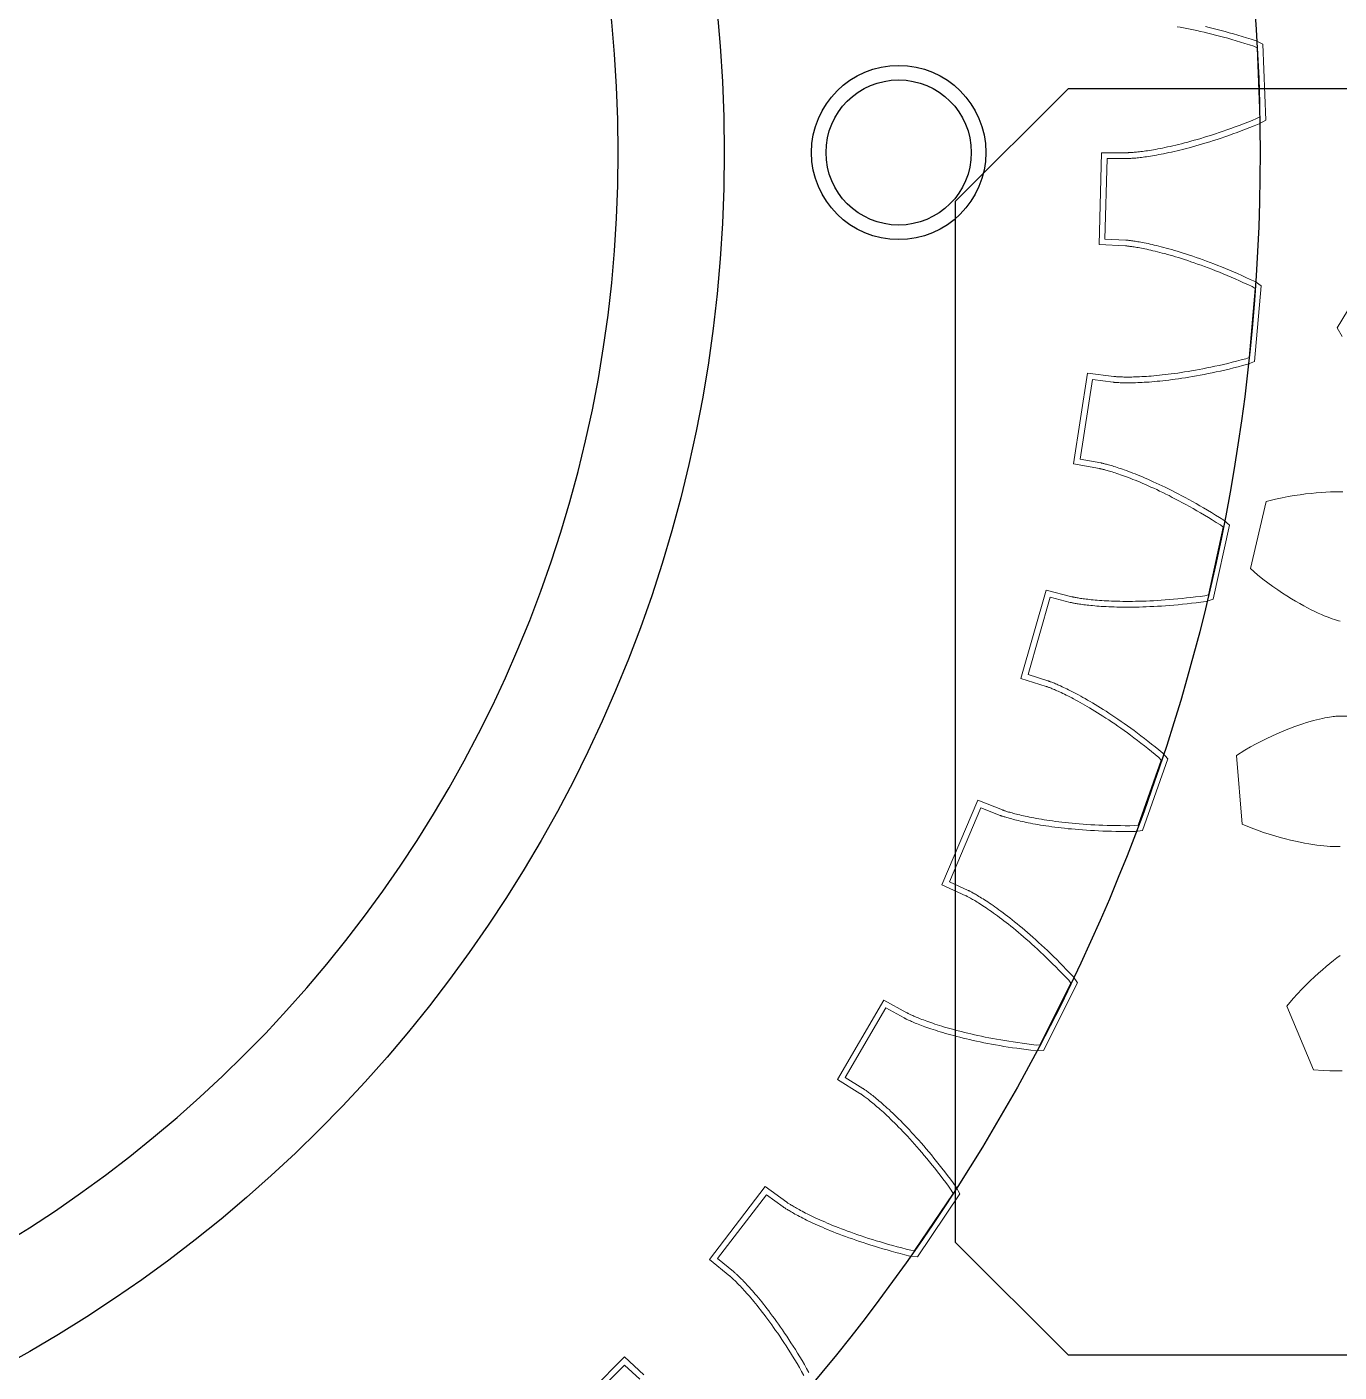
# Model space of a CAD drawing. Header units: inches. Extents: x -44 to 82, y -33 to 33.
# Drawn here: x 11.8 to 34.38, y -21 to 2.16 of the extents above; entities that cross this region are included whole.
import ezdxf

# ---------------------------------------------------------------- set-up
doc = ezdxf.new("R2010")
doc.units = ezdxf.units.IN
doc.header["$MEASUREMENT"] = 0
for name, color, linetype in [('gearMount', 6, 'Continuous'), ('gearsBot_kerf', 133, 'Continuous'), ('gearsTop', 5, 'Continuous'), ('gearsTop_kerf', 163, 'Continuous'), ('stepperMountTop_kerf', 11, 'Continuous')]:
    doc.layers.add(name, color=color, linetype=linetype)

msp = doc.modelspace()

# ---------------------------------------------------------------- linework, layer by layer
at = {"layer": 'gearMount'}
for centre, radius in [((0.001, -0.004), 33.02), ((26.8, 0), 1.5), ((26.8, 0), 1.5)]:
    msp.add_circle(centre, radius, dxfattribs=at)
at = {"layer": 'gearsBot_kerf', "lineweight": 18}
for points in [[(25.256, -21.007), (25.217, -20.937), (25.177, -20.869), (25.138, -20.803), (25.099, -20.738), (25.06, -20.675), (25.022, -20.613), (24.984, -20.553), (24.947, -20.494), (24.909, -20.437), (24.873, -20.381), (24.837, -20.327), (24.801, -20.275), (24.766, -20.224), (24.731, -20.174), (24.696, -20.126), (24.663, -20.079), (24.63, -20.034), (24.597, -19.99), (24.565, -19.947), (24.534, -19.906), (24.503, -19.867), (24.473, -19.829), (24.443, -19.792), (24.415, -19.756), (24.387, -19.722), (24.359, -19.689), (24.333, -19.658), (24.307, -19.628), (24.282, -19.599), (24.258, -19.572), (24.234, -19.545), (24.212, -19.52), (24.19, -19.497), (24.169, -19.474), (24.149, -19.453), (24.13, -19.433), (24.112, -19.414), (24.094, -19.397), (24.078, -19.381), (24.062, -19.365), (24.048, -19.351), (24.034, -19.338), (24.022, -19.327), (24.011, -19.316), (24, -19.306), (23.991, -19.298), (23.982, -19.29), (23.975, -19.284), (23.969, -19.279), (23.964, -19.274), (23.96, -19.27), (23.682, -19.045), (24.525, -17.945), (24.815, -18.155), (24.82, -18.159), (24.825, -18.163), (24.832, -18.167), (24.84, -18.172), (24.849, -18.179), (24.86, -18.186), (24.872, -18.193), (24.885, -18.201), (24.9, -18.21), (24.916, -18.22), (24.933, -18.23), (24.952, -18.241), (24.972, -18.253), (24.993, -18.265), (25.016, -18.278), (25.04, -18.291), (25.066, -18.305), (25.093, -18.32), (25.122, -18.334), (25.152, -18.35), (25.183, -18.366), (25.216, -18.382), (25.25, -18.399), (25.286, -18.416), (25.323, -18.433), (25.362, -18.451), (25.402, -18.469), (25.444, -18.488), (25.487, -18.507), (25.532, -18.526), (25.578, -18.545), (25.626, -18.565), (25.675, -18.585), (25.726, -18.605), (25.778, -18.625), (25.832, -18.646), (25.887, -18.667), (25.944, -18.687), (26.003, -18.708), (26.063, -18.729), (26.124, -18.75), (26.188, -18.771), (26.252, -18.792), (26.319, -18.813), (26.387, -18.834), (26.456, -18.855), (26.527, -18.876), (26.6, -18.897), (26.674, -18.918), (26.75, -18.938), (26.828, -18.959), (26.907, -18.979), (26.994, -19.001), (27.123, -19.014), (27.852, -17.928), (27.791, -17.814), (27.738, -17.741), (27.69, -17.676), (27.641, -17.612), (27.594, -17.549), (27.546, -17.488), (27.5, -17.429), (27.453, -17.371), (27.408, -17.315), (27.363, -17.26), (27.318, -17.206), (27.274, -17.154), (27.231, -17.103), (27.188, -17.054), (27.146, -17.007), (27.104, -16.96), (27.064, -16.915), (27.024, -16.872), (26.984, -16.83), (26.946, -16.789), (26.908, -16.75), (26.871, -16.711), (26.835, -16.675), (26.799, -16.639), (26.765, -16.605), (26.731, -16.572), (26.698, -16.541), (26.666, -16.51), (26.635, -16.481), (26.604, -16.453), (26.575, -16.427), (26.546, -16.401), (26.519, -16.377), (26.492, -16.354), (26.467, -16.332), (26.442, -16.311), (26.419, -16.292), (26.396, -16.273), (26.375, -16.256), (26.354, -16.24), (26.335, -16.224), (26.317, -16.21), (26.299, -16.197), (26.283, -16.185), (26.268, -16.174), (26.254, -16.164), (26.242, -16.154), (26.23, -16.146), (26.22, -16.139), (26.21, -16.132), (26.202, -16.127), (26.196, -16.123), (26.19, -16.119), (26.185, -16.116), (25.881, -15.927), (26.581, -14.73), (26.894, -14.902), (26.899, -14.905), (26.905, -14.908), (26.913, -14.912), (26.921, -14.916), (26.931, -14.921), (26.943, -14.926), (26.956, -14.933), (26.97, -14.939), (26.985, -14.946), (27.002, -14.954), (27.021, -14.962), (27.041, -14.97), (27.062, -14.979), (27.085, -14.989), (27.109, -14.999), (27.135, -15.009), (27.162, -15.019), (27.191, -15.03), (27.221, -15.041), (27.253, -15.053), (27.286, -15.065), (27.32, -15.077), (27.356, -15.089), (27.394, -15.102), (27.433, -15.114), (27.474, -15.127), (27.516, -15.14), (27.56, -15.153), (27.605, -15.167), (27.652, -15.18), (27.7, -15.194), (27.75, -15.207), (27.801, -15.221), (27.854, -15.234), (27.909, -15.248), (27.965, -15.261), (28.022, -15.275), (28.081, -15.288), (28.142, -15.302), (28.204, -15.315), (28.268, -15.328), (28.333, -15.341), (28.4, -15.354), (28.469, -15.366), (28.539, -15.379), (28.61, -15.391), (28.683, -15.403), (28.758, -15.414), (28.834, -15.425), (28.912, -15.436), (28.992, -15.447), (29.073, -15.457), (29.162, -15.468), (29.292, -15.465), (29.879, -14.296), (29.804, -14.19), (29.743, -14.125), (29.686, -14.066), (29.63, -14.008), (29.575, -13.953), (29.521, -13.898), (29.467, -13.845), (29.414, -13.793), (29.361, -13.743), (29.31, -13.694), (29.259, -13.647), (29.208, -13.601), (29.159, -13.556), (29.111, -13.512), (29.063, -13.47), (29.016, -13.43), (28.97, -13.39), (28.925, -13.352), (28.88, -13.315), (28.837, -13.28), (28.795, -13.245), (28.753, -13.212), (28.713, -13.18), (28.673, -13.149), (28.634, -13.12), (28.597, -13.091), (28.56, -13.064), (28.524, -13.038), (28.49, -13.013), (28.456, -12.989), (28.424, -12.967), (28.392, -12.945), (28.362, -12.924), (28.333, -12.905), (28.305, -12.886), (28.278, -12.869), (28.252, -12.852), (28.227, -12.837), (28.204, -12.822), (28.181, -12.809), (28.16, -12.796), (28.14, -12.784), (28.122, -12.773), (28.104, -12.763), (28.088, -12.754), (28.073, -12.746), (28.059, -12.738), (28.046, -12.731), (28.035, -12.726), (28.025, -12.72), (28.017, -12.716), (28.009, -12.712), (28.003, -12.709), (27.998, -12.707), (27.673, -12.558), (28.217, -11.283), (28.549, -11.414), (28.555, -11.416), (28.561, -11.419), (28.569, -11.421), (28.578, -11.425), (28.589, -11.428), (28.601, -11.432), (28.614, -11.437), (28.629, -11.441), (28.645, -11.446), (28.663, -11.452), (28.683, -11.457), (28.703, -11.463), (28.726, -11.47), (28.75, -11.476), (28.775, -11.483), (28.802, -11.49), (28.83, -11.497), (28.86, -11.504), (28.891, -11.511), (28.924, -11.519), (28.958, -11.526), (28.994, -11.534), (29.031, -11.542), (29.07, -11.549), (29.111, -11.557), (29.153, -11.565), (29.196, -11.572), (29.241, -11.58), (29.288, -11.587), (29.336, -11.595), (29.385, -11.602), (29.437, -11.609), (29.489, -11.616), (29.543, -11.623), (29.599, -11.63), (29.656, -11.636), (29.715, -11.643), (29.776, -11.648), (29.837, -11.654), (29.901, -11.659), (29.966, -11.664), (30.032, -11.669), (30.1, -11.673), (30.17, -11.677), (30.241, -11.681), (30.313, -11.684), (30.387, -11.686), (30.463, -11.688), (30.54, -11.69), (30.619, -11.691), (30.699, -11.692), (30.78, -11.692), (30.87, -11.691), (30.998, -11.672), (31.435, -10.439), (31.348, -10.343), (31.278, -10.286), (31.215, -10.234), (31.152, -10.185), (31.09, -10.136), (31.029, -10.089), (30.969, -10.043), (30.91, -9.998), (30.852, -9.955), (30.794, -9.913), (30.738, -9.872), (30.682, -9.833), (30.628, -9.795), (30.574, -9.758), (30.522, -9.722), (30.47, -9.687), (30.419, -9.654), (30.37, -9.622), (30.321, -9.591), (30.274, -9.561), (30.227, -9.532), (30.182, -9.504), (30.138, -9.478), (30.094, -9.452), (30.052, -9.428), (30.011, -9.404), (29.972, -9.382), (29.933, -9.36), (29.896, -9.34), (29.859, -9.321), (29.824, -9.302), (29.79, -9.285), (29.758, -9.268), (29.726, -9.252), (29.696, -9.237), (29.667, -9.223), (29.639, -9.21), (29.613, -9.198), (29.588, -9.186), (29.564, -9.176), (29.541, -9.166), (29.52, -9.157), (29.5, -9.148), (29.482, -9.14), (29.464, -9.133), (29.448, -9.127), (29.434, -9.121), (29.421, -9.116), (29.409, -9.112), (29.398, -9.108), (29.389, -9.104), (29.381, -9.102), (29.375, -9.1), (29.369, -9.098), (29.028, -8.991), (29.408, -7.657), (29.754, -7.746), (29.76, -7.748), (29.767, -7.749), (29.775, -7.751), (29.784, -7.753), (29.795, -7.755), (29.807, -7.758), (29.821, -7.76), (29.837, -7.763), (29.854, -7.766), (29.872, -7.769), (29.892, -7.772), (29.913, -7.776), (29.936, -7.779), (29.961, -7.782), (29.987, -7.786), (30.014, -7.789), (30.043, -7.793), (30.074, -7.796), (30.106, -7.8), (30.139, -7.803), (30.174, -7.806), (30.211, -7.809), (30.249, -7.812), (30.288, -7.815), (30.329, -7.817), (30.372, -7.82), (30.416, -7.822), (30.462, -7.824), (30.509, -7.826), (30.557, -7.827), (30.607, -7.828), (30.659, -7.829), (30.712, -7.829), (30.767, -7.829), (30.823, -7.829), (30.881, -7.828), (30.94, -7.827), (31, -7.825), (31.062, -7.823), (31.126, -7.82), (31.191, -7.817), (31.257, -7.813), (31.325, -7.809), (31.395, -7.804), (31.466, -7.799), (31.538, -7.792), (31.612, -7.786), (31.687, -7.778), (31.764, -7.77), (31.842, -7.762), (31.922, -7.752), (32.002, -7.742), (32.092, -7.73), (32.216, -7.694), (32.495, -6.417), (32.396, -6.333), (32.32, -6.285), (32.251, -6.242), (32.182, -6.2), (32.115, -6.16), (32.049, -6.12), (31.983, -6.082), (31.919, -6.045), (31.856, -6.01), (31.793, -5.975), (31.732, -5.942), (31.672, -5.91), (31.613, -5.879), (31.556, -5.849), (31.499, -5.82), (31.443, -5.792), (31.389, -5.765), (31.336, -5.74), (31.284, -5.715), (31.233, -5.691), (31.183, -5.668), (31.135, -5.647), (31.087, -5.626), (31.041, -5.606), (30.997, -5.587), (30.953, -5.569), (30.911, -5.552), (30.87, -5.535), (30.83, -5.52), (30.792, -5.505), (30.755, -5.491), (30.719, -5.478), (30.684, -5.465), (30.651, -5.454), (30.619, -5.443), (30.589, -5.433), (30.56, -5.423), (30.532, -5.414), (30.506, -5.406), (30.48, -5.398), (30.457, -5.391), (30.435, -5.385), (30.414, -5.379), (30.394, -5.373), (30.376, -5.369), (30.36, -5.364), (30.344, -5.36), (30.331, -5.357), (30.318, -5.354), (30.307, -5.352), (30.298, -5.349), (30.29, -5.348), (30.283, -5.346), (30.278, -5.345), (29.926, -5.282), (30.135, -3.911), (30.49, -3.956), (30.496, -3.957), (30.503, -3.957), (30.511, -3.958), (30.52, -3.959), (30.531, -3.96), (30.544, -3.961), (30.558, -3.962), (30.574, -3.962), (30.591, -3.963), (30.61, -3.964), (30.63, -3.965), (30.652, -3.965), (30.675, -3.966), (30.699, -3.966), (30.726, -3.966), (30.753, -3.966), (30.782, -3.966), (30.813, -3.966), (30.845, -3.965), (30.879, -3.964), (30.914, -3.963), (30.951, -3.961), (30.989, -3.959), (31.028, -3.957), (31.069, -3.955), (31.112, -3.952), (31.156, -3.948), (31.201, -3.945), (31.248, -3.94), (31.297, -3.935), (31.347, -3.93), (31.398, -3.925), (31.451, -3.918), (31.505, -3.911), (31.561, -3.904), (31.618, -3.896), (31.676, -3.887), (31.736, -3.878), (31.797, -3.868), (31.86, -3.857), (31.924, -3.846), (31.99, -3.834), (32.057, -3.821), (32.125, -3.808), (32.195, -3.794), (32.266, -3.778), (32.338, -3.763), (32.412, -3.746), (32.487, -3.728), (32.563, -3.71), (32.641, -3.69), (32.72, -3.67), (32.807, -3.647), (32.926, -3.596), (33.042, -2.294), (32.934, -2.223), (32.852, -2.185), (32.778, -2.151), (32.705, -2.118), (32.633, -2.086), (32.563, -2.055), (32.493, -2.026), (32.424, -1.997), (32.357, -1.97), (32.291, -1.944), (32.226, -1.918), (32.163, -1.894), (32.1, -1.87), (32.039, -1.848), (31.979, -1.826), (31.921, -1.806), (31.864, -1.786), (31.807, -1.767), (31.753, -1.749), (31.699, -1.732), (31.647, -1.716), (31.596, -1.7), (31.547, -1.685), (31.499, -1.671), (31.452, -1.658), (31.406, -1.646), (31.362, -1.634), (31.32, -1.623), (31.278, -1.612), (31.238, -1.602), (31.2, -1.593), (31.163, -1.585), (31.127, -1.577), (31.092, -1.569), (31.06, -1.562), (31.028, -1.556), (30.998, -1.55), (30.969, -1.545), (30.942, -1.54), (30.916, -1.536), (30.892, -1.531), (30.869, -1.528), (30.848, -1.525), (30.828, -1.522), (30.809, -1.519), (30.792, -1.517), (30.777, -1.515), (30.762, -1.513), (30.75, -1.512), (30.739, -1.511), (30.729, -1.51), (30.721, -1.509), (30.714, -1.509), (30.708, -1.508), (30.351, -1.49), (30.388, -0.104), (30.745, -0.104), (30.751, -0.104), (30.758, -0.103), (30.766, -0.103), (30.775, -0.103), (30.787, -0.102), (30.799, -0.101), (30.813, -0.1), (30.829, -0.099), (30.846, -0.098), (30.865, -0.097), (30.885, -0.095), (30.907, -0.093), (30.93, -0.09), (30.954, -0.087), (30.98, -0.084), (31.007, -0.081), (31.036, -0.077), (31.067, -0.073), (31.099, -0.068), (31.132, -0.063), (31.167, -0.057), (31.203, -0.051), (31.24, -0.044), (31.279, -0.037), (31.32, -0.03), (31.361, -0.021), (31.405, -0.012), (31.449, -0.003), (31.495, 0.007), (31.543, 0.018), (31.592, 0.029), (31.642, 0.042), (31.693, 0.054), (31.746, 0.068), (31.801, 0.082), (31.856, 0.097), (31.913, 0.113), (31.971, 0.13), (32.031, 0.148), (32.092, 0.166), (32.154, 0.185), (32.218, 0.205), (32.282, 0.226), (32.348, 0.248), (32.416, 0.271), (32.484, 0.295), (32.554, 0.32), (32.625, 0.346), (32.697, 0.373), (32.771, 0.401), (32.846, 0.43), (32.921, 0.46), (33.005, 0.493), (33.117, 0.559), (33.069, 1.866), (32.952, 1.923), (32.867, 1.95), (32.789, 1.974), (32.712, 1.998), (32.637, 2.02), (32.563, 2.042), (32.49, 2.062), (32.419, 2.082), (32.349, 2.101), (32.28, 2.119), (32.212, 2.136), (32.146, 2.152), (32.081, 2.167)], [(34.96, -2.009), (34.346, -3.022), (34.431, -3.167)], [(34.447, -5.843), (34.38, -5.842), (34.309, -5.843), (34.234, -5.845), (34.155, -5.848), (34.073, -5.853), (33.988, -5.86), (33.898, -5.869), (33.805, -5.879), (33.709, -5.892), (33.609, -5.907), (33.506, -5.924), (33.399, -5.944), (33.287, -5.967), (33.124, -6.01), (32.853, -7.164), (32.979, -7.275), (33.07, -7.346), (33.156, -7.411), (33.241, -7.472), (33.324, -7.53), (33.404, -7.585), (33.483, -7.636), (33.559, -7.683), (33.633, -7.727), (33.704, -7.768), (33.773, -7.806), (33.839, -7.841), (33.902, -7.874), (33.963, -7.903), (34.02, -7.93), (34.075, -7.954), (34.126, -7.976), (34.175, -7.996), (34.22, -8.013), (34.262, -8.028), (34.301, -8.042), (34.337, -8.053), (34.369, -8.063), (34.398, -8.071)], [(35.343, -9.705), (34.376, -9.705), (34.369, -9.705), (34.358, -9.706), (34.343, -9.707), (34.324, -9.708), (34.302, -9.71), (34.276, -9.713), (34.247, -9.717), (34.213, -9.722), (34.176, -9.728), (34.136, -9.736), (34.092, -9.745), (34.045, -9.755), (33.994, -9.767), (33.94, -9.781), (33.882, -9.797), (33.821, -9.815), (33.757, -9.836), (33.69, -9.858), (33.619, -9.883), (33.546, -9.911), (33.469, -9.941), (33.39, -9.974), (33.307, -10.01), (33.222, -10.048), (33.134, -10.09), (33.044, -10.135), (32.951, -10.184), (32.856, -10.235), (32.756, -10.292), (32.615, -10.384), (32.713, -11.564), (32.868, -11.631), (32.975, -11.67), (33.078, -11.706), (33.178, -11.738), (33.274, -11.767), (33.368, -11.794), (33.458, -11.818), (33.545, -11.84), (33.629, -11.859), (33.709, -11.876), (33.787, -11.891), (33.86, -11.904), (33.93, -11.915), (33.997, -11.925), (34.06, -11.932), (34.12, -11.939), (34.175, -11.943), (34.228, -11.947), (34.276, -11.95), (34.321, -11.951), (34.362, -11.952), (34.399, -11.952)], [(34.399, -13.826), (34.342, -13.868), (34.282, -13.914), (34.221, -13.963), (34.157, -14.015), (34.092, -14.071), (34.025, -14.13), (33.956, -14.194), (33.885, -14.261), (33.813, -14.331), (33.74, -14.406), (33.665, -14.485), (33.588, -14.569), (33.482, -14.7), (33.94, -15.793), (34.108, -15.809), (34.222, -15.812), (34.331, -15.814), (34.436, -15.814)], [(21.108, -21.863), (22.083, -20.878), (22.344, -21.122)]]:
    msp.add_lwpolyline(points, dxfattribs=at)
at = {"layer": 'gearsBot_kerf'}
msp.add_circle((26.8, 0), 1.25, dxfattribs=at)
at = {"layer": 'gearsTop', "lineweight": 18}
for points in [[(30.29, -0.004), (30.744, -0.004), (30.748, -0.004), (30.754, -0.003), (30.762, -0.003), (30.771, -0.003), (30.781, -0.002), (30.793, -0.002), (30.807, -0.001), (30.822, 0), (30.838, 0.002), (30.856, 0.003), (30.875, 0.005), (30.896, 0.007), (30.919, 0.009), (30.943, 0.012), (30.968, 0.015), (30.995, 0.018), (31.023, 0.022), (31.052, 0.026), (31.084, 0.031), (31.116, 0.036), (31.15, 0.041), (31.186, 0.047), (31.223, 0.054), (31.261, 0.061), (31.301, 0.069), (31.342, 0.077), (31.384, 0.085), (31.428, 0.095), (31.474, 0.105), (31.52, 0.115), (31.568, 0.127), (31.618, 0.139), (31.669, 0.151), (31.721, 0.165), (31.775, 0.179), (31.83, 0.194), (31.886, 0.21), (31.943, 0.226), (32.002, 0.243), (32.063, 0.262), (32.124, 0.281), (32.187, 0.301), (32.251, 0.321), (32.317, 0.343), (32.383, 0.366), (32.451, 0.389), (32.52, 0.414), (32.591, 0.44), (32.662, 0.466), (32.735, 0.494), (32.809, 0.523), (32.884, 0.553), (32.961, 0.583), (33.015, 0.615), (32.971, 1.802), (32.915, 1.83), (32.836, 1.855), (32.759, 1.879), (32.683, 1.902), (32.609, 1.924), (32.535, 1.946), (32.463, 1.966), (32.392, 1.986), (32.323, 2.004), (32.255, 2.022), (32.188, 2.039), (32.123, 2.055), (32.058, 2.07), (31.996, 2.085), (31.934, 2.098), (31.874, 2.111), (31.816, 2.124), (31.758, 2.135), (31.702, 2.146), (31.648, 2.156), (31.595, 2.166)], [(25.17, -21.056), (25.13, -20.987), (25.091, -20.92), (25.052, -20.854), (25.013, -20.79), (24.975, -20.727), (24.937, -20.666), (24.9, -20.606), (24.863, -20.548), (24.826, -20.492), (24.789, -20.437), (24.754, -20.383), (24.718, -20.331), (24.683, -20.281), (24.649, -20.232), (24.615, -20.184), (24.582, -20.138), (24.549, -20.093), (24.517, -20.05), (24.485, -20.008), (24.454, -19.967), (24.424, -19.928), (24.394, -19.891), (24.366, -19.854), (24.337, -19.819), (24.31, -19.786), (24.283, -19.754), (24.257, -19.723), (24.231, -19.693), (24.207, -19.665), (24.183, -19.638), (24.16, -19.612), (24.138, -19.588), (24.117, -19.565), (24.096, -19.543), (24.077, -19.522), (24.058, -19.503), (24.04, -19.484), (24.023, -19.467), (24.007, -19.451), (23.992, -19.437), (23.979, -19.423), (23.966, -19.411), (23.954, -19.399), (23.943, -19.389), (23.933, -19.38), (23.924, -19.372), (23.916, -19.365), (23.909, -19.359), (23.904, -19.354), (23.899, -19.35), (23.896, -19.347), (23.543, -19.062), (24.505, -17.807), (24.873, -18.074), (24.876, -18.076), (24.881, -18.08), (24.887, -18.084), (24.895, -18.089), (24.904, -18.095), (24.914, -18.101), (24.925, -18.108), (24.938, -18.116), (24.952, -18.125), (24.967, -18.134), (24.984, -18.144), (25.002, -18.155), (25.022, -18.166), (25.042, -18.178), (25.065, -18.19), (25.088, -18.203), (25.113, -18.217), (25.14, -18.231), (25.168, -18.246), (25.197, -18.261), (25.228, -18.276), (25.26, -18.292), (25.294, -18.309), (25.329, -18.325), (25.365, -18.343), (25.403, -18.36), (25.443, -18.378), (25.484, -18.396), (25.527, -18.415), (25.571, -18.434), (25.616, -18.453), (25.663, -18.473), (25.712, -18.492), (25.762, -18.512), (25.814, -18.532), (25.867, -18.552), (25.922, -18.573), (25.978, -18.593), (26.036, -18.614), (26.095, -18.634), (26.156, -18.655), (26.219, -18.676), (26.283, -18.697), (26.349, -18.718), (26.416, -18.739), (26.485, -18.759), (26.555, -18.78), (26.627, -18.801), (26.701, -18.821), (26.776, -18.842), (26.853, -18.862), (26.931, -18.882), (27.011, -18.902), (27.073, -18.908), (27.736, -17.922), (27.706, -17.867), (27.658, -17.8), (27.61, -17.735), (27.562, -17.672), (27.514, -17.61), (27.468, -17.55), (27.421, -17.491), (27.375, -17.434), (27.33, -17.378), (27.286, -17.323), (27.241, -17.27), (27.198, -17.219), (27.155, -17.169), (27.113, -17.12), (27.071, -17.073), (27.03, -17.027), (26.99, -16.983), (26.95, -16.94), (26.912, -16.898), (26.873, -16.858), (26.836, -16.819), (26.8, -16.781), (26.764, -16.745), (26.729, -16.71), (26.695, -16.677), (26.661, -16.644), (26.629, -16.613), (26.597, -16.583), (26.567, -16.555), (26.537, -16.527), (26.508, -16.501), (26.48, -16.476), (26.453, -16.452), (26.427, -16.43), (26.402, -16.408), (26.378, -16.388), (26.355, -16.369), (26.333, -16.351), (26.312, -16.334), (26.292, -16.318), (26.273, -16.303), (26.256, -16.289), (26.239, -16.277), (26.223, -16.265), (26.209, -16.254), (26.196, -16.244), (26.183, -16.236), (26.172, -16.228), (26.163, -16.221), (26.154, -16.215), (26.147, -16.21), (26.14, -16.206), (26.135, -16.203), (26.132, -16.2), (25.746, -15.961), (26.544, -14.596), (26.941, -14.814), (26.945, -14.816), (26.951, -14.819), (26.957, -14.822), (26.965, -14.826), (26.975, -14.831), (26.986, -14.836), (26.998, -14.842), (27.011, -14.848), (27.026, -14.855), (27.043, -14.862), (27.061, -14.87), (27.08, -14.878), (27.101, -14.887), (27.123, -14.896), (27.146, -14.906), (27.172, -14.916), (27.198, -14.926), (27.226, -14.937), (27.256, -14.948), (27.287, -14.959), (27.319, -14.97), (27.353, -14.982), (27.388, -14.994), (27.425, -15.007), (27.464, -15.019), (27.504, -15.032), (27.545, -15.045), (27.588, -15.058), (27.633, -15.071), (27.679, -15.084), (27.727, -15.097), (27.776, -15.111), (27.826, -15.124), (27.879, -15.137), (27.932, -15.151), (27.988, -15.164), (28.045, -15.178), (28.103, -15.191), (28.163, -15.204), (28.225, -15.217), (28.288, -15.23), (28.352, -15.243), (28.419, -15.255), (28.486, -15.268), (28.556, -15.28), (28.627, -15.292), (28.699, -15.304), (28.773, -15.315), (28.849, -15.326), (28.926, -15.337), (29.005, -15.348), (29.085, -15.358), (29.167, -15.368), (29.229, -15.366), (29.763, -14.305), (29.727, -14.254), (29.67, -14.194), (29.614, -14.135), (29.559, -14.078), (29.504, -14.023), (29.45, -13.969), (29.397, -13.916), (29.344, -13.865), (29.292, -13.815), (29.241, -13.767), (29.191, -13.72), (29.141, -13.674), (29.092, -13.63), (29.044, -13.587), (28.997, -13.546), (28.951, -13.505), (28.905, -13.466), (28.861, -13.429), (28.817, -13.392), (28.774, -13.357), (28.732, -13.323), (28.691, -13.29), (28.651, -13.259), (28.612, -13.229), (28.574, -13.2), (28.537, -13.172), (28.501, -13.145), (28.466, -13.119), (28.432, -13.095), (28.399, -13.071), (28.367, -13.049), (28.336, -13.028), (28.306, -13.007), (28.277, -12.988), (28.25, -12.97), (28.224, -12.953), (28.198, -12.937), (28.174, -12.922), (28.151, -12.907), (28.13, -12.894), (28.109, -12.882), (28.09, -12.87), (28.072, -12.86), (28.055, -12.85), (28.039, -12.841), (28.025, -12.833), (28.011, -12.826), (28, -12.82), (27.989, -12.814), (27.98, -12.809), (27.972, -12.805), (27.965, -12.802), (27.96, -12.799), (27.955, -12.797), (27.543, -12.608), (28.163, -11.154), (28.585, -11.321), (28.589, -11.322), (28.595, -11.325), (28.602, -11.327), (28.61, -11.33), (28.62, -11.333), (28.632, -11.337), (28.645, -11.341), (28.659, -11.346), (28.675, -11.351), (28.692, -11.356), (28.711, -11.361), (28.731, -11.367), (28.752, -11.373), (28.775, -11.38), (28.8, -11.386), (28.826, -11.393), (28.854, -11.4), (28.883, -11.407), (28.914, -11.414), (28.946, -11.421), (28.979, -11.429), (29.015, -11.436), (29.051, -11.444), (29.089, -11.451), (29.129, -11.459), (29.17, -11.466), (29.213, -11.474), (29.258, -11.481), (29.303, -11.489), (29.351, -11.496), (29.4, -11.503), (29.45, -11.51), (29.502, -11.517), (29.556, -11.524), (29.611, -11.531), (29.667, -11.537), (29.725, -11.543), (29.785, -11.549), (29.846, -11.554), (29.909, -11.56), (29.973, -11.565), (30.039, -11.569), (30.106, -11.574), (30.175, -11.577), (30.245, -11.581), (30.317, -11.584), (30.39, -11.586), (30.465, -11.588), (30.542, -11.59), (30.62, -11.591), (30.699, -11.592), (30.78, -11.592), (30.862, -11.591), (30.924, -11.582), (31.321, -10.462), (31.278, -10.416), (31.215, -10.363), (31.152, -10.312), (31.09, -10.263), (31.029, -10.215), (30.968, -10.168), (30.909, -10.122), (30.85, -10.078), (30.792, -10.035), (30.736, -9.994), (30.68, -9.953), (30.625, -9.914), (30.571, -9.877), (30.518, -9.84), (30.466, -9.805), (30.415, -9.771), (30.365, -9.738), (30.316, -9.706), (30.268, -9.675), (30.221, -9.646), (30.175, -9.617), (30.13, -9.59), (30.086, -9.564), (30.044, -9.538), (30.002, -9.514), (29.962, -9.491), (29.923, -9.469), (29.885, -9.448), (29.848, -9.428), (29.812, -9.409), (29.778, -9.391), (29.745, -9.374), (29.713, -9.357), (29.682, -9.342), (29.652, -9.327), (29.624, -9.314), (29.597, -9.301), (29.571, -9.289), (29.547, -9.277), (29.523, -9.267), (29.501, -9.257), (29.481, -9.248), (29.461, -9.24), (29.444, -9.233), (29.427, -9.226), (29.412, -9.22), (29.398, -9.214), (29.385, -9.21), (29.374, -9.205), (29.364, -9.202), (29.356, -9.199), (29.348, -9.196), (29.343, -9.194), (29.339, -9.193), (28.905, -9.057), (29.338, -7.536), (29.778, -7.649), (29.783, -7.65), (29.788, -7.651), (29.796, -7.653), (29.804, -7.655), (29.815, -7.657), (29.826, -7.659), (29.84, -7.662), (29.854, -7.665), (29.871, -7.667), (29.888, -7.67), (29.908, -7.674), (29.928, -7.677), (29.951, -7.68), (29.974, -7.683), (30, -7.687), (30.026, -7.69), (30.055, -7.694), (30.084, -7.697), (30.116, -7.7), (30.148, -7.703), (30.183, -7.706), (30.219, -7.709), (30.256, -7.712), (30.295, -7.715), (30.335, -7.718), (30.377, -7.72), (30.42, -7.722), (30.465, -7.724), (30.512, -7.726), (30.56, -7.727), (30.609, -7.728), (30.66, -7.729), (30.712, -7.729), (30.766, -7.729), (30.822, -7.729), (30.879, -7.728), (30.937, -7.727), (30.997, -7.725), (31.058, -7.723), (31.121, -7.72), (31.186, -7.717), (31.252, -7.713), (31.319, -7.709), (31.388, -7.704), (31.458, -7.699), (31.529, -7.693), (31.603, -7.686), (31.677, -7.679), (31.753, -7.671), (31.83, -7.662), (31.909, -7.653), (31.99, -7.643), (32.071, -7.632), (32.131, -7.615), (32.384, -6.454), (32.337, -6.413), (32.267, -6.37), (32.198, -6.327), (32.131, -6.286), (32.064, -6.245), (31.998, -6.207), (31.933, -6.169), (31.87, -6.132), (31.807, -6.097), (31.745, -6.063), (31.685, -6.03), (31.625, -5.998), (31.567, -5.967), (31.51, -5.938), (31.454, -5.909), (31.399, -5.882), (31.345, -5.855), (31.292, -5.83), (31.241, -5.805), (31.191, -5.782), (31.142, -5.76), (31.094, -5.738), (31.047, -5.718), (31.002, -5.698), (30.958, -5.679), (30.915, -5.661), (30.873, -5.644), (30.833, -5.628), (30.794, -5.613), (30.756, -5.598), (30.72, -5.585), (30.685, -5.572), (30.651, -5.56), (30.618, -5.548), (30.587, -5.537), (30.557, -5.527), (30.529, -5.518), (30.502, -5.509), (30.476, -5.501), (30.452, -5.494), (30.429, -5.487), (30.407, -5.481), (30.387, -5.475), (30.368, -5.47), (30.351, -5.465), (30.335, -5.461), (30.32, -5.457), (30.307, -5.454), (30.295, -5.451), (30.285, -5.449), (30.276, -5.447), (30.269, -5.446), (30.263, -5.444), (30.259, -5.443), (29.812, -5.363), (30.051, -3.8), (30.502, -3.857), (30.506, -3.857), (30.512, -3.858), (30.519, -3.858), (30.528, -3.859), (30.539, -3.86), (30.551, -3.861), (30.564, -3.862), (30.579, -3.863), (30.596, -3.863), (30.614, -3.864), (30.633, -3.865), (30.654, -3.865), (30.677, -3.866), (30.701, -3.866), (30.726, -3.866), (30.753, -3.866), (30.781, -3.866), (30.811, -3.866), (30.843, -3.865), (30.876, -3.864), (30.91, -3.863), (30.946, -3.861), (30.984, -3.86), (31.022, -3.857), (31.063, -3.855), (31.105, -3.852), (31.148, -3.849), (31.193, -3.845), (31.239, -3.841), (31.287, -3.836), (31.336, -3.831), (31.386, -3.825), (31.439, -3.819), (31.492, -3.812), (31.547, -3.805), (31.603, -3.797), (31.661, -3.788), (31.72, -3.779), (31.781, -3.769), (31.843, -3.759), (31.907, -3.748), (31.971, -3.736), (32.038, -3.723), (32.105, -3.71), (32.174, -3.696), (32.244, -3.681), (32.316, -3.665), (32.389, -3.648), (32.464, -3.631), (32.539, -3.613), (32.616, -3.593), (32.695, -3.573), (32.774, -3.552), (32.832, -3.528), (32.937, -2.344), (32.885, -2.31), (32.811, -2.275), (32.737, -2.242), (32.665, -2.209), (32.593, -2.178), (32.523, -2.147), (32.454, -2.118), (32.386, -2.09), (32.32, -2.063), (32.254, -2.037), (32.19, -2.011), (32.127, -1.987), (32.066, -1.964), (32.005, -1.942), (31.946, -1.921), (31.888, -1.9), (31.831, -1.881), (31.776, -1.862), (31.722, -1.844), (31.669, -1.827), (31.618, -1.811), (31.567, -1.796), (31.519, -1.781), (31.471, -1.768), (31.425, -1.755), (31.38, -1.742), (31.337, -1.731), (31.295, -1.72), (31.254, -1.709), (31.215, -1.7), (31.177, -1.691), (31.14, -1.682), (31.105, -1.674), (31.072, -1.667), (31.039, -1.66), (31.009, -1.654), (30.979, -1.648), (30.951, -1.643), (30.925, -1.638), (30.9, -1.634), (30.876, -1.63), (30.854, -1.627), (30.833, -1.624), (30.814, -1.621), (30.796, -1.618), (30.78, -1.616), (30.765, -1.614), (30.751, -1.613), (30.739, -1.612), (30.729, -1.61), (30.72, -1.61), (30.713, -1.609), (30.707, -1.609), (30.702, -1.608), (30.249, -1.584), (30.29, -0.004)], [(20.969, -21.862), (22.081, -20.738), (22.412, -21.049)]]:
    msp.add_lwpolyline(points, dxfattribs=at)
at = {"layer": 'gearsTop'}
for centre, radius in [((0, 0), 23.8), ((26.8, 0), 1.5)]:
    msp.add_circle(centre, radius, dxfattribs=at)
at = {"layer": 'gearsTop_kerf', "lineweight": 18}
for points in [[(25.256, -21.007), (25.217, -20.937), (25.177, -20.869), (25.138, -20.803), (25.099, -20.738), (25.06, -20.675), (25.022, -20.613), (24.984, -20.553), (24.947, -20.494), (24.909, -20.437), (24.873, -20.381), (24.837, -20.327), (24.801, -20.275), (24.766, -20.224), (24.731, -20.174), (24.696, -20.126), (24.663, -20.079), (24.63, -20.034), (24.597, -19.99), (24.565, -19.947), (24.534, -19.906), (24.503, -19.867), (24.473, -19.829), (24.443, -19.792), (24.415, -19.756), (24.387, -19.722), (24.359, -19.689), (24.333, -19.658), (24.307, -19.628), (24.282, -19.599), (24.258, -19.572), (24.234, -19.545), (24.212, -19.52), (24.19, -19.497), (24.169, -19.474), (24.149, -19.453), (24.13, -19.433), (24.112, -19.414), (24.094, -19.397), (24.078, -19.381), (24.062, -19.365), (24.048, -19.351), (24.034, -19.338), (24.022, -19.327), (24.011, -19.316), (24, -19.306), (23.991, -19.298), (23.982, -19.29), (23.975, -19.284), (23.969, -19.279), (23.964, -19.274), (23.96, -19.27), (23.682, -19.045), (24.525, -17.945), (24.815, -18.155), (24.82, -18.159), (24.825, -18.163), (24.832, -18.167), (24.84, -18.172), (24.849, -18.179), (24.86, -18.186), (24.872, -18.193), (24.885, -18.201), (24.9, -18.21), (24.916, -18.22), (24.933, -18.23), (24.952, -18.241), (24.972, -18.253), (24.993, -18.265), (25.016, -18.278), (25.04, -18.291), (25.066, -18.305), (25.093, -18.32), (25.122, -18.334), (25.152, -18.35), (25.183, -18.366), (25.216, -18.382), (25.25, -18.399), (25.286, -18.416), (25.323, -18.433), (25.362, -18.451), (25.402, -18.469), (25.444, -18.488), (25.487, -18.507), (25.532, -18.526), (25.578, -18.545), (25.626, -18.565), (25.675, -18.585), (25.726, -18.605), (25.778, -18.625), (25.832, -18.646), (25.887, -18.667), (25.944, -18.687), (26.003, -18.708), (26.063, -18.729), (26.124, -18.75), (26.188, -18.771), (26.252, -18.792), (26.319, -18.813), (26.387, -18.834), (26.456, -18.855), (26.527, -18.876), (26.6, -18.897), (26.674, -18.918), (26.75, -18.938), (26.828, -18.959), (26.907, -18.979), (26.994, -19.001), (27.123, -19.014), (27.852, -17.928), (27.791, -17.814), (27.738, -17.741), (27.69, -17.676), (27.641, -17.612), (27.594, -17.549), (27.546, -17.488), (27.5, -17.429), (27.453, -17.371), (27.408, -17.315), (27.363, -17.26), (27.318, -17.206), (27.274, -17.154), (27.231, -17.103), (27.188, -17.054), (27.146, -17.007), (27.104, -16.96), (27.064, -16.915), (27.024, -16.872), (26.984, -16.83), (26.946, -16.789), (26.908, -16.75), (26.871, -16.711), (26.835, -16.675), (26.799, -16.639), (26.765, -16.605), (26.731, -16.572), (26.698, -16.541), (26.666, -16.51), (26.635, -16.481), (26.604, -16.453), (26.575, -16.427), (26.546, -16.401), (26.519, -16.377), (26.492, -16.354), (26.467, -16.332), (26.442, -16.311), (26.419, -16.292), (26.396, -16.273), (26.375, -16.256), (26.354, -16.24), (26.335, -16.224), (26.317, -16.21), (26.299, -16.197), (26.283, -16.185), (26.268, -16.174), (26.254, -16.164), (26.242, -16.154), (26.23, -16.146), (26.22, -16.139), (26.21, -16.132), (26.202, -16.127), (26.196, -16.123), (26.19, -16.119), (26.185, -16.116), (25.881, -15.927), (26.581, -14.73), (26.894, -14.902), (26.899, -14.905), (26.905, -14.908), (26.913, -14.912), (26.921, -14.916), (26.931, -14.921), (26.943, -14.926), (26.956, -14.933), (26.97, -14.939), (26.985, -14.946), (27.002, -14.954), (27.021, -14.962), (27.041, -14.97), (27.062, -14.979), (27.085, -14.989), (27.109, -14.999), (27.135, -15.009), (27.162, -15.019), (27.191, -15.03), (27.221, -15.041), (27.253, -15.053), (27.286, -15.065), (27.32, -15.077), (27.356, -15.089), (27.394, -15.102), (27.433, -15.114), (27.474, -15.127), (27.516, -15.14), (27.56, -15.153), (27.605, -15.167), (27.652, -15.18), (27.7, -15.194), (27.75, -15.207), (27.801, -15.221), (27.854, -15.234), (27.909, -15.248), (27.965, -15.261), (28.022, -15.275), (28.081, -15.288), (28.142, -15.302), (28.204, -15.315), (28.268, -15.328), (28.333, -15.341), (28.4, -15.354), (28.469, -15.366), (28.539, -15.379), (28.61, -15.391), (28.683, -15.403), (28.758, -15.414), (28.834, -15.425), (28.912, -15.436), (28.992, -15.447), (29.073, -15.457), (29.162, -15.468), (29.292, -15.465), (29.879, -14.296), (29.804, -14.19), (29.743, -14.125), (29.686, -14.066), (29.63, -14.008), (29.575, -13.953), (29.521, -13.898), (29.467, -13.845), (29.414, -13.793), (29.361, -13.743), (29.31, -13.694), (29.259, -13.647), (29.208, -13.601), (29.159, -13.556), (29.111, -13.512), (29.063, -13.47), (29.016, -13.43), (28.97, -13.39), (28.925, -13.352), (28.88, -13.315), (28.837, -13.28), (28.795, -13.245), (28.753, -13.212), (28.713, -13.18), (28.673, -13.149), (28.634, -13.12), (28.597, -13.091), (28.56, -13.064), (28.524, -13.038), (28.49, -13.013), (28.456, -12.989), (28.424, -12.967), (28.392, -12.945), (28.362, -12.924), (28.333, -12.905), (28.305, -12.886), (28.278, -12.869), (28.252, -12.852), (28.227, -12.837), (28.204, -12.822), (28.181, -12.809), (28.16, -12.796), (28.14, -12.784), (28.122, -12.773), (28.104, -12.763), (28.088, -12.754), (28.073, -12.746), (28.059, -12.738), (28.046, -12.731), (28.035, -12.726), (28.025, -12.72), (28.017, -12.716), (28.009, -12.712), (28.003, -12.709), (27.998, -12.707), (27.673, -12.558), (28.217, -11.283), (28.549, -11.414), (28.555, -11.416), (28.561, -11.419), (28.569, -11.421), (28.578, -11.425), (28.589, -11.428), (28.601, -11.432), (28.614, -11.437), (28.629, -11.441), (28.645, -11.446), (28.663, -11.452), (28.683, -11.457), (28.703, -11.463), (28.726, -11.47), (28.75, -11.476), (28.775, -11.483), (28.802, -11.49), (28.83, -11.497), (28.86, -11.504), (28.891, -11.511), (28.924, -11.519), (28.958, -11.526), (28.994, -11.534), (29.031, -11.542), (29.07, -11.549), (29.111, -11.557), (29.153, -11.565), (29.196, -11.572), (29.241, -11.58), (29.288, -11.587), (29.336, -11.595), (29.385, -11.602), (29.437, -11.609), (29.489, -11.616), (29.543, -11.623), (29.599, -11.63), (29.656, -11.636), (29.715, -11.643), (29.776, -11.648), (29.837, -11.654), (29.901, -11.659), (29.966, -11.664), (30.032, -11.669), (30.1, -11.673), (30.17, -11.677), (30.241, -11.681), (30.313, -11.684), (30.387, -11.686), (30.463, -11.688), (30.54, -11.69), (30.619, -11.691), (30.699, -11.692), (30.78, -11.692), (30.87, -11.691), (30.998, -11.672), (31.435, -10.439), (31.348, -10.343), (31.278, -10.286), (31.215, -10.234), (31.152, -10.185), (31.09, -10.136), (31.029, -10.089), (30.969, -10.043), (30.91, -9.998), (30.852, -9.955), (30.794, -9.913), (30.738, -9.872), (30.682, -9.833), (30.628, -9.795), (30.574, -9.758), (30.522, -9.722), (30.47, -9.687), (30.419, -9.654), (30.37, -9.622), (30.321, -9.591), (30.274, -9.561), (30.227, -9.532), (30.182, -9.504), (30.138, -9.478), (30.094, -9.452), (30.052, -9.428), (30.011, -9.404), (29.972, -9.382), (29.933, -9.36), (29.896, -9.34), (29.859, -9.321), (29.824, -9.302), (29.79, -9.285), (29.758, -9.268), (29.726, -9.252), (29.696, -9.237), (29.667, -9.223), (29.639, -9.21), (29.613, -9.198), (29.588, -9.186), (29.564, -9.176), (29.541, -9.166), (29.52, -9.157), (29.5, -9.148), (29.482, -9.14), (29.464, -9.133), (29.448, -9.127), (29.434, -9.121), (29.421, -9.116), (29.409, -9.112), (29.398, -9.108), (29.389, -9.104), (29.381, -9.102), (29.375, -9.1), (29.369, -9.098), (29.028, -8.991), (29.408, -7.657), (29.754, -7.746), (29.76, -7.748), (29.767, -7.749), (29.775, -7.751), (29.784, -7.753), (29.795, -7.755), (29.807, -7.758), (29.821, -7.76), (29.837, -7.763), (29.854, -7.766), (29.872, -7.769), (29.892, -7.772), (29.913, -7.776), (29.936, -7.779), (29.961, -7.782), (29.987, -7.786), (30.014, -7.789), (30.043, -7.793), (30.074, -7.796), (30.106, -7.8), (30.139, -7.803), (30.174, -7.806), (30.211, -7.809), (30.249, -7.812), (30.288, -7.815), (30.329, -7.817), (30.372, -7.82), (30.416, -7.822), (30.462, -7.824), (30.509, -7.826), (30.557, -7.827), (30.607, -7.828), (30.659, -7.829), (30.712, -7.829), (30.767, -7.829), (30.823, -7.829), (30.881, -7.828), (30.94, -7.827), (31, -7.825), (31.062, -7.823), (31.126, -7.82), (31.191, -7.817), (31.257, -7.813), (31.325, -7.809), (31.395, -7.804), (31.466, -7.799), (31.538, -7.792), (31.612, -7.786), (31.687, -7.778), (31.764, -7.77), (31.842, -7.762), (31.922, -7.752), (32.002, -7.742), (32.092, -7.73), (32.216, -7.694), (32.495, -6.417), (32.396, -6.333), (32.32, -6.285), (32.251, -6.242), (32.182, -6.2), (32.115, -6.16), (32.049, -6.12), (31.983, -6.082), (31.919, -6.045), (31.856, -6.01), (31.793, -5.975), (31.732, -5.942), (31.672, -5.91), (31.613, -5.879), (31.556, -5.849), (31.499, -5.82), (31.443, -5.792), (31.389, -5.765), (31.336, -5.74), (31.284, -5.715), (31.233, -5.691), (31.183, -5.668), (31.135, -5.647), (31.087, -5.626), (31.041, -5.606), (30.997, -5.587), (30.953, -5.569), (30.911, -5.552), (30.87, -5.535), (30.83, -5.52), (30.792, -5.505), (30.755, -5.491), (30.719, -5.478), (30.684, -5.465), (30.651, -5.454), (30.619, -5.443), (30.589, -5.433), (30.56, -5.423), (30.532, -5.414), (30.506, -5.406), (30.48, -5.398), (30.457, -5.391), (30.435, -5.385), (30.414, -5.379), (30.394, -5.373), (30.376, -5.369), (30.36, -5.364), (30.344, -5.36), (30.331, -5.357), (30.318, -5.354), (30.307, -5.352), (30.298, -5.349), (30.29, -5.348), (30.283, -5.346), (30.278, -5.345), (29.926, -5.282), (30.135, -3.911), (30.49, -3.956), (30.496, -3.957), (30.503, -3.957), (30.511, -3.958), (30.52, -3.959), (30.531, -3.96), (30.544, -3.961), (30.558, -3.962), (30.574, -3.962), (30.591, -3.963), (30.61, -3.964), (30.63, -3.965), (30.652, -3.965), (30.675, -3.966), (30.699, -3.966), (30.726, -3.966), (30.753, -3.966), (30.782, -3.966), (30.813, -3.966), (30.845, -3.965), (30.879, -3.964), (30.914, -3.963), (30.951, -3.961), (30.989, -3.959), (31.028, -3.957), (31.069, -3.955), (31.112, -3.952), (31.156, -3.948), (31.201, -3.945), (31.248, -3.94), (31.297, -3.935), (31.347, -3.93), (31.398, -3.925), (31.451, -3.918), (31.505, -3.911), (31.561, -3.904), (31.618, -3.896), (31.676, -3.887), (31.736, -3.878), (31.797, -3.868), (31.86, -3.857), (31.924, -3.846), (31.99, -3.834), (32.057, -3.821), (32.125, -3.808), (32.195, -3.794), (32.266, -3.778), (32.338, -3.763), (32.412, -3.746), (32.487, -3.728), (32.563, -3.71), (32.641, -3.69), (32.72, -3.67), (32.807, -3.647), (32.926, -3.596), (33.042, -2.294), (32.934, -2.223), (32.852, -2.185), (32.778, -2.151), (32.705, -2.118), (32.633, -2.086), (32.563, -2.055), (32.493, -2.026), (32.424, -1.997), (32.357, -1.97), (32.291, -1.944), (32.226, -1.918), (32.163, -1.894), (32.1, -1.87), (32.039, -1.848), (31.979, -1.826), (31.921, -1.806), (31.864, -1.786), (31.807, -1.767), (31.753, -1.749), (31.699, -1.732), (31.647, -1.716), (31.596, -1.7), (31.547, -1.685), (31.499, -1.671), (31.452, -1.658), (31.406, -1.646), (31.362, -1.634), (31.32, -1.623), (31.278, -1.612), (31.238, -1.602), (31.2, -1.593), (31.163, -1.585), (31.127, -1.577), (31.092, -1.569), (31.06, -1.562), (31.028, -1.556), (30.998, -1.55), (30.969, -1.545), (30.942, -1.54), (30.916, -1.536), (30.892, -1.531), (30.869, -1.528), (30.848, -1.525), (30.828, -1.522), (30.809, -1.519), (30.792, -1.517), (30.777, -1.515), (30.762, -1.513), (30.75, -1.512), (30.739, -1.511), (30.729, -1.51), (30.721, -1.509), (30.714, -1.509), (30.708, -1.508), (30.351, -1.49), (30.388, -0.104), (30.745, -0.104), (30.751, -0.104), (30.758, -0.103), (30.766, -0.103), (30.775, -0.103), (30.787, -0.102), (30.799, -0.101), (30.813, -0.1), (30.829, -0.099), (30.846, -0.098), (30.865, -0.097), (30.885, -0.095), (30.907, -0.093), (30.93, -0.09), (30.954, -0.087), (30.98, -0.084), (31.007, -0.081), (31.036, -0.077), (31.067, -0.073), (31.099, -0.068), (31.132, -0.063), (31.167, -0.057), (31.203, -0.051), (31.24, -0.044), (31.279, -0.037), (31.32, -0.03), (31.361, -0.021), (31.405, -0.012), (31.449, -0.003), (31.495, 0.007), (31.543, 0.018), (31.592, 0.029), (31.642, 0.042), (31.693, 0.054), (31.746, 0.068), (31.801, 0.082), (31.856, 0.097), (31.913, 0.113), (31.971, 0.13), (32.031, 0.148), (32.092, 0.166), (32.154, 0.185), (32.218, 0.205), (32.282, 0.226), (32.348, 0.248), (32.416, 0.271), (32.484, 0.295), (32.554, 0.32), (32.625, 0.346), (32.697, 0.373), (32.771, 0.401), (32.846, 0.43), (32.921, 0.46), (33.005, 0.493), (33.117, 0.559), (33.069, 1.866), (32.952, 1.923), (32.867, 1.95), (32.789, 1.974), (32.712, 1.998), (32.637, 2.02), (32.563, 2.042), (32.49, 2.062), (32.419, 2.082), (32.349, 2.101), (32.28, 2.119), (32.212, 2.136), (32.146, 2.152), (32.081, 2.167)], [(21.108, -21.863), (22.083, -20.878), (22.344, -21.122)]]:
    msp.add_lwpolyline(points, dxfattribs=at)
at = {"layer": 'gearsTop_kerf'}
for centre, radius in [((0, 0), 23.8), ((26.8, 0), 1.5)]:
    msp.add_circle(centre, radius, dxfattribs=at)
at = {"layer": 'stepperMountTop_kerf'}
msp.add_lwpolyline([(80.041, -30.725), (-6.041, -30.725), (-8.1, -28.666), (-8.1, -24.034), (-6.041, -21.975), (0, -21.975, 1), (0, 21.975), (-6.041, 21.975), (-8.1, 24.034), (-8.1, 28.666), (-6.041, 30.725), (27.236, 30.725), (46.846, 11.115)], format="xyb", dxfattribs=at)
msp.add_lwpolyline([(80.041, 1.095), (34.119, 1.095), (29.716, 1.095), (27.775, -0.846), (27.775, -18.764), (29.716, -20.705), (34.119, -20.705), (80.041, -20.705)], dxfattribs=at)

doc.saveas('drawing.dxf')
